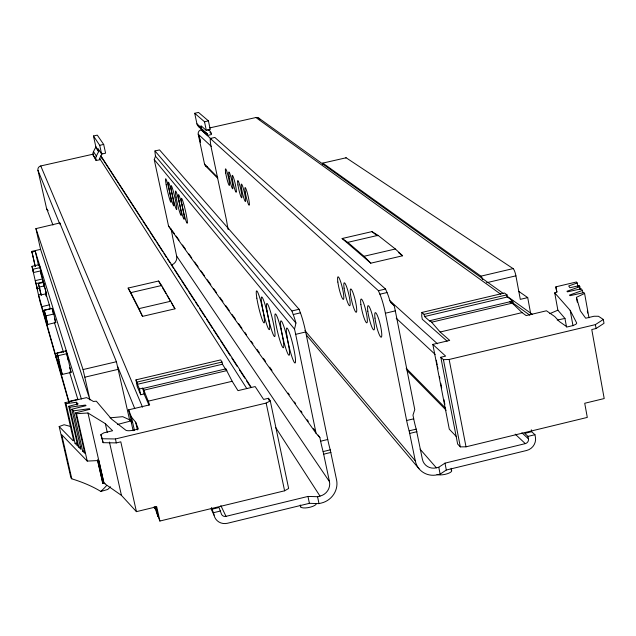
<?xml version="1.0" encoding="UTF-8"?>
<svg xmlns="http://www.w3.org/2000/svg" width="636" height="636" viewBox="0 0 636 636"><rect width="100%" height="100%" fill="white"/><g stroke="black" fill="none" stroke-linecap="round" stroke-linejoin="round"><path stroke-width="0.95" d="M304.914 330.601L415.308 460.869A19.565 18.563 -41.1 0 0 437.727 474.718L440.136 474.138L446.321 470.02L526.6 450.487A11.321 10.685 -44.8 0 0 535.417 437.186L534.956 434.706L531.664 431.717L524.74 433.394L527.999 436.391L528.46 438.872A4.047 3.816 -44.8 0 1 525.312 443.626L444.977 463.151L438.784 467.237L436.375 467.826A12.227 11.599 -41.1 0 1 422.36 459.152L416.214 429.133A20.718 3.363 76.1 0 1 413.702 418.814L412.979 415.149L414.767 409.608L395.322 310.877A20.455 3.347 76.6 0 0 394.169 305.662A25.313 0.803 48.4 0 0 389.955 300.931A20.455 3.323 76.6 0 0 387.03 292.536L385.519 289.022L214.857 137.448L210.301 138.473L210.262 139.809A13.054 1.328 77.3 0 0 211.709 149.937L226.154 218.649A12.823 1.28 77.1 0 1 227.219 224.58L228.181 229.58M513.419 304.604L512.68 300.796L507.377 296.988L506.979 294.826L504.42 292.997L421.891 312.451L421.716 316.084L422.312 319.264L447.116 341.174M60.038 224.277L59.824 222.958L35.926 228.626L40.593 249.368L89.986 399.996L83.062 369.564L35.926 228.467M105.099 483.527L102.77 483.432L103.278 482.152L103.938 483.074L87.967 412.995L76.487 413.702L75.636 412.883L89.962 409.274L89.326 408.678L73.498 410.832L71.836 409.242L86.059 405.665L85.423 405.076L69.729 407.223L68.736 406.277L78.172 403.9L76.392 402.246L66.017 403.669L65.015 402.707L86.552 397.627A511.193 126.023 -16.2 0 1 93.373 401.467L96.322 401.189L111.642 419.18L125.793 430.19A8.244 2.147 -12.8 0 0 134.355 429.984L138.37 429.03L135.667 422.225L131.469 417.097L128.615 409.838L149.643 404.854L143.164 388.413L225.82 368.888L232.18 381.282L237.983 390.647L255.163 386.569L263.63 399.432L268.519 398.271L270.284 400.903L288.641 488.48L284.602 490.801L159.882 521.035L158.126 516.345L156.027 506.876M96.139 160.55L93.063 154.93A5.008 4.961 -27.6 0 1 93.492 151.599L95.694 147.282A1.089 1.081 -27.2 0 0 95.79 146.558L93.468 135.993L97.292 135.134L103.676 144.42L105.592 153.165L101.633 154.055L98.206 148.832L98.675 150.978A1.105 1.097 -27.7 0 1 98.58 151.71L96.338 156.098A5.088 5.04 -28.1 0 0 95.901 159.477L96.139 160.55L100.019 159.676L99.788 158.603A1.105 1.097 -28.1 0 1 99.884 157.871L102.126 153.483M577.878 286.796L577.186 282.972L576.478 281.971L555.888 286.836A488.154 108.621 -7.2 0 0 556.961 291.924L554.719 292.862L570.182 310.368L576.653 322.913A8.157 2.043 -9.7 0 1 570.993 326.053L567.129 326.968L559.33 321.522L554.799 316.593L546.451 310.781L526.171 315.591L522.069 312.61L510.732 301.583L430.206 320.6L440.152 332.016L449.7 340.395L432.822 344.402L445.629 356.112L440.82 357.257L457.642 444.047L460.313 446.87L466.013 446.822L587.298 417.415L584.723 403.264L604.2 398.557L591.774 329.543L596.075 328.518L604.009 323.311L603.326 319.447L598.444 316.267L594.024 316.251L585.7 318.231L580.358 310.837L576.423 297.346L584.587 293.442L583.983 292.592L569.983 295.692L569.562 295.064L582.473 290.453L582.822 292.393M440.82 357.257L443.427 359.666L449.143 359.467L595.375 324.63L603.326 319.447M159.882 521.035L156.71 506.741L136.422 511.646L120.8 441.829L116.309 442.902L103.104 442.664L100.878 434.634L103.906 432.814L112.604 430.747L105.314 423.632L87.967 412.995M100.878 434.634L102.221 438.745L115.426 438.967L266.166 403.057L270.284 400.903M549.79 313.643L557.883 310.185L564.967 318.437L566.525 327.015M110.489 486.786A631.723 84.191 -15.1 0 1 107.675 489.489L100.822 491.445A498.091 143.505 -17 0 0 71.804 478.828L70.922 477.859L59.172 426.549L64.101 424.745A509.269 134.578 -16.5 0 1 70.811 426.589M580.334 289.571L579.809 286.685L566.986 291.248L567.399 291.868L581.296 288.792L582.473 290.453M577.186 282.972L568.703 285.977L569.904 287.734L579.11 285.691L579.809 286.685M117.573 424.458L131.588 420.746L122.748 416.683L110.044 417.828M211.534 507.536L211.899 509.245L219.023 507.52L221.201 513.467A4.102 3.919 -29.6 0 0 226.003 516.345L307.967 496.438L317.571 496.7L320.003 496.112A12.299 11.718 -35.1 0 0 329.48 481.683L323.112 451.584A20.805 2.48 76.3 0 1 320.624 441.201L319.868 437.528L318.135 435.103M211.899 509.245L213.505 512.703L220.66 510.97M527.999 436.391L534.956 434.706M319.868 437.528L316.084 433.315L168.548 226.09L154.914 162.784A13.094 0.986 77.2 0 1 154.262 159.588A16.226 2.234 -73.8 0 1 155.494 156.186A13.094 0.994 77.2 0 1 155.025 152.274L154.977 150.955L159.556 149.921L299.063 309.279L300.415 312.848A20.535 2.52 76.7 0 1 305.685 331.976L327.755 439.492A20.805 2.552 76.3 0 0 330.235 449.859L336.587 479.957A19.676 18.754 -35.1 0 1 321.434 503.028L319.002 503.617L309.398 503.33L227.497 523.261A11.488 10.971 -29.6 0 1 214.046 515.208L211.136 508.919M320.624 441.201L327.755 439.492M415.308 460.869L409.139 430.842A20.726 3.299 76.1 0 1 406.635 420.515L413.702 418.814M323.112 451.584L330.235 449.859M409.139 430.842L416.214 429.133M323.811 454.144L330.943 452.419M409.87 433.386L416.946 431.677M154.421 506.701L158.126 516.345M316.084 433.315L295.676 334.337L305.685 331.976M210.301 138.473L378.404 290.692L379.899 294.206A20.463 3.252 76.6 0 1 385.392 313.214L395.322 310.877M148.959 405.092L144.102 393.938L140.715 394.741L137.217 386.569L135.969 379.867L220.668 359.897L222.004 362.043L222.473 364.229L225.963 369.842L225.82 368.888M135.969 379.867L136.939 382.117L222.004 362.043M421.891 312.451L424.101 314.375L506.979 294.826M136.939 382.117L137.416 384.303L222.473 364.229M424.101 314.375L424.522 316.545L507.377 296.988M69.149 401.396L78.204 399.257M137.416 384.303L139.427 388.962L142.814 388.167L143.339 389.367L143.164 388.413M512.68 300.796L509.404 301.567L510.756 302.545L510.732 301.583M530.607 313.222L527.713 297.6L520.288 299.357L515.915 275.833A6.36 1.407 76.4 0 0 513.101 268.607L346.127 157.784L322.81 163.094A4.579 0.684 77.2 0 0 322.508 164.446M143.943 390.186L226.877 370.589M431.947 322.118L512.735 303.03M148.053 401.205L232.18 381.282M440.152 332.016L522.069 312.61M57.176 352.924L65.985 350.865L66.859 353.656L71.097 372.362L62.256 374.437L59.251 364.07L57.176 352.924L62.256 374.437M41.245 294.285L38.526 294.913L56.413 358.036L55.412 353.624L63.648 351.7M57.995 355.723L66.859 353.656M55.412 353.624L57.288 360.135L59.14 359.698M154.977 150.955L291.892 310.964L299.063 309.279M378.404 290.692L385.519 289.022M291.892 310.964L293.236 314.534L300.415 312.848M379.899 294.206L387.03 292.536M83.062 369.564L116.412 361.733L129.672 420.181M322.81 163.094L480.935 276.159L513.101 268.607M84.93 377.164L118.352 369.301M486.524 282.742L515.915 275.833M128.13 288.068L130.817 292.64L161.655 285.492L174.987 308.81L142.52 316.37L128.13 288.068L158.547 281.025L161.655 285.492M342.112 238.524L347.765 242.356L378.007 235.344L395.361 248.994L402.596 255.775L370.796 263.185L342.112 238.524L371.949 231.615L378.007 235.344M44.186 310.193L45.832 315.861L53.814 314.017L55.753 322.579L47.787 324.432L44.186 310.193L52.057 308.365L53.814 314.017M130.817 292.64L138.958 308.635L170.965 301.186M347.765 242.356L364.007 256.284L395.361 248.994M40.362 269.465L42.525 278.966L35.274 280.635L36.125 283.561L43.423 281.883L44.409 286.232M38.406 283.616L41.157 295.08L38.406 283.616L43.638 282.408L46.404 293.864L45.593 290.787M39.416 287.027L44.687 285.81M36.459 285.826L37.309 288.784L40.044 288.156M41.102 294.913L46.341 293.705M41.897 306.608L49.33 304.89L50.244 308.921L42.811 310.646M35.211 266.357L31.8 251.379L40.593 249.368M31.8 251.379L32.007 252.063L35.282 251.307L81.376 398.979M68.903 402.477L40.076 301.869L31.967 266.325L39.217 264.656L40.871 270.841L33.573 272.518L32.889 270.181M31.967 266.325L32.826 269.267L40.132 267.589M93.468 135.993L99.709 145.31L103.676 144.42M208.425 120.872L198.512 112.429L194.711 113.288L204.506 121.754L208.425 120.872L210.262 129.593L206.334 130.475L200.984 125.713L201.437 127.852A5.072 5.001 -51.2 0 0 203.21 130.722L207.01 133.727A1.105 1.089 -49.9 0 1 207.392 134.347L207.622 135.412L211.462 134.546L211.239 133.481A5.064 4.993 -49.9 0 0 209.467 130.619L208.147 129.45M52.971 225.049L46.555 208.401L37.961 170.337A3.697 3.657 -12.7 0 1 40.768 165.956L93.572 154.071M207.113 166.759A3.657 3.593 -46 0 1 204.514 164.048L198.225 134.236A3.665 3.609 -49.7 0 1 201.032 129.879L202.956 129.442M209.697 127.923L255.91 117.525A3.657 3.593 -55.3 0 1 260.021 119.727M557.2 320.067L564.967 318.437M66.017 403.669L75.056 443.332L76.932 443.085M69.729 407.223L78.824 447.188L80.78 446.925M73.498 410.832L82.648 451.091L84.508 450.852M71.804 478.828L61.708 434.722L87.243 461.084L98.834 460.52L103.938 483.074M518.745 291.36L527.713 297.6M103.811 483.082L121.436 495.372L136.422 511.646M258.629 118.002L503.187 293.427M506.415 295.74L532.245 314.271M255.91 117.525L500.794 294.253M512.878 302.967L529.796 315.178M371.949 231.615L377.307 235.845M398.764 252.762L402.596 255.775M194.711 113.288L196.937 123.821A4.993 4.921 -51.5 0 0 198.686 126.651L200.928 128.424M207.948 129.41L209.467 130.619M424.522 316.545L430.27 321.562L430.206 320.6M209.912 132.304L211.239 133.481M196.937 123.821L201.437 127.852M203.735 130.785L207.01 133.727M207.392 134.347L202.805 130.221L203.027 131.27L207.622 135.412M198.686 126.651L203.21 130.722M201.032 129.879L211.343 139.204M389.582 300.478L437.457 343.79M390.504 302.331L394.169 305.662M521.902 432.806L528.46 438.872M198.225 134.236L211.327 146.407M396.22 318.239L435.167 354.427M515.192 434.134L525.312 443.626M204.514 164.048L217.774 177.476M406.173 368.276L445.621 408.225M364.007 256.284L370.796 263.185M205.635 165.972L217.488 178.016M407.135 370.605L446.178 410.252M59.172 426.549L73.061 440.716A3.856 0.588 74.8 0 0 73.053 437.926L65.015 402.707M75.056 443.332L77.815 446.154L68.736 406.277M78.824 447.188L80.963 449.366L71.836 409.242M82.648 451.091L84.819 453.309L75.636 412.883M456.505 436.725L449.294 429.181L432.822 344.402M168.548 226.09L174.447 233.674M420.07 449.143L436.375 467.826M306.449 335.124L419.013 468.74M155.494 156.186L295.923 323.024A25.376 5.446 -74.4 0 1 294.508 329.098A20.543 2.425 76.7 0 1 295.676 334.337M154.262 159.588L294.508 329.098M153.753 507.13L154.842 508.625M176.172 236.099L179.058 240.146M182.524 245.003L185.41 249.05M188.868 253.899L191.754 257.946M194.64 261.992L198.106 266.842M200.992 270.888L204.45 275.738M207.336 279.784L210.802 284.642M213.688 288.68L216.574 292.727M220.032 297.584L222.918 301.631M225.804 305.67L229.27 310.527M232.156 314.574L235.614 319.423M238.5 323.47L241.966 328.319M244.844 332.366L246.577 334.79M251.196 341.262L252.929 343.694M256.968 349.355L259.273 352.59M263.312 358.251L265.625 361.487M269.664 367.155L271.97 370.39M288.132 393.04L289.285 394.654M294.476 401.936L295.629 403.558M300.828 410.832L301.981 412.454M307.172 419.736L308.325 421.35M313.524 428.632L314.677 430.246M170.981 228.825L171.489 231.186A12.855 0.962 77.1 0 1 172.634 237.125L176.641 256.062L329.48 481.683M95.79 146.558L98.675 150.978M95.694 147.282L98.58 151.71M100.949 155.947L251.307 387.411M100.83 156.178L141.812 219.364M142.893 221.026L148.824 230.168M149.905 231.83L155.836 240.98M156.909 242.642L162.848 251.784M163.921 253.446L166.616 257.604M167.697 259.273L169.852 262.596M170.933 264.258L173.628 268.416M174.709 270.077L180.64 279.22M181.721 280.889L187.652 290.032M188.733 291.693L194.664 300.844M195.737 302.505L198.44 306.663M199.513 308.325L205.444 317.467M206.525 319.129L212.456 328.279M213.537 329.941L219.468 339.083M220.549 340.745L230.256 355.715M231.87 358.211L237.268 366.519M239.422 369.85L244.812 378.166M246.434 380.654L250.743 387.308M275.817 427.758L320.003 496.112M99.661 158.444L246.816 388.588M93.492 151.599L96.338 156.098M93.063 154.93L95.901 159.477M158.547 281.025L161.536 286.073M162.53 287.758L166.02 293.649M167.014 295.335L170.504 301.226M171.497 302.911L174.987 308.81M59.824 222.958L116.412 361.733M101.45 157.553L101.657 158.118M220.859 505.628L226.003 516.345M138.958 308.635L142.52 316.37M40.768 165.956L142.536 407.167M37.961 170.337L59.657 223.721M117.612 366.4L134.768 408.63M128.615 409.838L131.859 422.813M40.386 269.29L40.871 270.841M40.998 273.106L41.507 274.728L40.465 270.149M40.99 274.211L43.423 281.883M54.489 318.469L55.753 322.579M69.65 367.672L71.097 372.362M44.377 286.367L43.701 284.157L44.321 286.884M45.768 293.244L49.33 304.89M45.649 293.848L46.452 296.503L45.8 293.601M54.283 322.134L63.497 352.328M69.523 372.068L77.854 399.376M69.165 402.445L57.288 360.135M44.989 288.267L45.307 289.587M44.655 286.844L43.971 283.879M39.424 265.578L40.044 268.32M42.509 279.132L43.82 284.92M35.282 251.307L38.581 265.808M32.007 252.063L35.306 266.564M45.832 315.861L47.787 324.432M32.826 269.267L33.573 272.518M36.125 283.561L37.309 288.784M97.61 460.162L102.825 483.193M97.435 459.86L102.762 483.392M65.985 350.865L68.068 360.048M76.392 402.246L77.051 405.148M76.487 413.702L87.243 461.084M52.057 308.365L53.337 314.001M115.426 438.967L116.309 442.902M105.314 423.632L107.269 432.353M109.448 442.052L121.436 495.372M102.221 438.745L103.104 442.664M142.814 388.167L144.102 393.938M139.427 388.962L140.715 394.741M131.469 417.097L134.466 430.556M130.778 420.07L133.139 430.707M155.661 506.964L157.768 516.432M135.667 422.225L137.368 429.904M99.709 145.31L101.633 154.055M213.505 512.703L214.046 515.208M266.166 403.057L284.602 490.801M204.506 121.754L206.334 130.475M300.248 505.008L300.645 506.908M268.519 398.271L268.925 400.211M317.571 496.7L319.002 503.617M307.967 496.438L309.398 503.33M385.392 313.214L406.635 420.515M436.288 360.191L437.218 364.992M437.592 366.916L437.966 368.84M439.46 376.52L439.834 378.444M440.764 383.246L441.702 388.047M443.936 399.583L444.874 404.385M451.155 468.295L451.528 470.195M444.977 463.151L446.321 470.02M438.784 467.237L440.136 474.138M449.143 359.467L466.013 446.822M443.427 359.666L460.313 446.87M531.298 429.777L531.664 431.717M555.888 286.836L556.842 292.067M554.719 292.862L557.883 310.185M579.11 285.691L579.801 289.539M576.423 297.346L577.289 302.14M570.182 310.368L572.996 325.839M595.375 324.63L596.075 328.518M584.587 293.442L588.976 317.817M587.322 311.091L587.672 313.039M316.418 503.481A8.101 2.512 -11.7 0 1 308.007 507.655A8.101 2.512 -11.7 0 1 300.605 506.113M293.236 314.534A20.543 2.449 76.7 0 1 295.923 323.024M176.641 256.062A7.735 7.568 -33 0 1 171.879 264.846M106.673 485.451A620.935 82.704 -15.2 0 1 100.822 491.445M48.169 210.675A3.689 3.633 -16.1 0 1 47.708 210.333M47.31 209.928A3.689 3.633 -16.1 0 1 46.555 208.401M451.131 469.885A8.077 2.48 -10.5 0 1 447.426 473.717A8.077 2.48 -10.5 0 1 437.019 474.528M480.935 276.159A6.368 1.312 76.5 0 1 482.7 279.601M345.825 157.998A4.571 0.731 77.2 0 1 346.127 157.784M198.996 135.587L200.563 142.273L198.996 135.587M181.968 204.49A12.823 1.065 77.1 0 0 187.175 223.26A12.823 1.065 77.1 0 0 183.868 204.538A12.823 1.065 77.1 0 0 181.968 204.49M168.898 188.129A12.187 0.962 77.1 0 0 173.787 205.889A12.187 0.962 77.1 0 0 170.575 188.01A12.187 0.962 77.1 0 0 168.898 188.129M171.656 191.579A12.322 0.986 77.1 0 0 176.609 209.554A12.322 0.986 77.1 0 0 173.382 191.492A12.322 0.986 77.1 0 0 171.656 191.579M166.195 184.75A12.06 0.938 77.2 0 0 171.02 202.304A12.06 0.938 77.2 0 0 167.832 184.599A12.06 0.938 77.2 0 0 166.195 184.75M256.841 298.181A16.48 1.757 76.8 0 0 263.988 322.897A16.48 1.757 76.8 0 0 260.267 299.524A16.48 1.757 76.8 0 0 256.841 298.181M261.881 304.485A16.727 1.805 76.8 0 0 269.171 329.615A16.727 1.805 76.8 0 0 265.435 305.94A16.727 1.805 76.8 0 0 261.881 304.485M178.986 200.753A12.68 1.041 77.1 0 0 184.114 219.293A12.68 1.041 77.1 0 0 180.831 200.761A12.68 1.041 77.1 0 0 178.986 200.753M267.08 310.988A16.981 1.86 76.8 0 0 274.506 336.539A16.981 1.86 76.8 0 0 270.745 312.546A16.981 1.86 76.8 0 0 267.08 310.988M281.088 328.518A17.673 2.019 76.7 0 0 288.911 355.222A17.673 2.019 76.7 0 0 285.111 330.402A17.673 2.019 76.7 0 0 281.088 328.518M275.475 321.49A17.395 1.956 76.7 0 0 283.139 347.733A17.395 1.956 76.7 0 0 279.355 323.247A17.395 1.956 76.7 0 0 275.475 321.49M286.884 335.768A17.959 2.083 76.7 0 0 294.865 362.949A17.959 2.083 76.7 0 0 291.05 337.788A17.959 2.083 76.7 0 0 286.884 335.768M176.069 197.096A12.537 1.018 77.1 0 0 181.125 215.421A12.537 1.018 77.1 0 0 177.865 197.073A12.537 1.018 77.1 0 0 176.069 197.096M229.071 176.315A8.602 0.914 77.2 0 0 232.704 188.797A8.602 0.914 77.2 0 0 230.653 176.116A8.602 0.914 77.2 0 0 229.071 176.315M225.732 173.064A8.514 0.898 77.2 0 0 229.318 185.41A8.514 0.898 77.2 0 0 227.275 172.849A8.514 0.898 77.2 0 0 225.732 173.064M232.482 179.63A8.697 0.938 77.2 0 0 236.171 192.263A8.697 0.938 77.2 0 0 234.104 179.455A8.697 0.938 77.2 0 0 232.482 179.63M374.986 318.159A12.664 1.98 76.5 0 0 381.012 337.207A12.664 1.98 76.5 0 0 378.77 319.336A12.664 1.98 76.5 0 0 374.986 318.159M367.823 311.203A12.466 1.916 76.6 0 0 373.73 329.917A12.466 1.916 76.6 0 0 371.48 312.284A12.466 1.916 76.6 0 0 367.823 311.203M360.882 304.453A12.267 1.86 76.6 0 0 366.662 322.85A12.267 1.86 76.6 0 0 364.412 305.455A12.267 1.86 76.6 0 0 360.882 304.453M344.084 288.124A11.798 1.717 76.7 0 0 349.569 305.741A11.798 1.717 76.7 0 0 347.32 288.927A11.798 1.717 76.7 0 0 344.084 288.124M350.5 294.365A11.973 1.773 76.7 0 0 356.104 312.276A11.973 1.773 76.7 0 0 353.855 295.239A11.973 1.773 76.7 0 0 350.5 294.365M337.851 282.066A11.623 1.67 76.7 0 0 343.225 299.397A11.623 1.67 76.7 0 0 340.983 282.797A11.623 1.67 76.7 0 0 337.851 282.066M237.944 184.941A8.848 0.97 77.2 0 0 241.712 197.812A8.848 0.97 77.2 0 0 239.629 184.798A8.848 0.97 77.2 0 0 237.944 184.941M241.553 188.447A8.952 0.994 77.1 0 0 245.377 201.477A8.952 0.994 77.1 0 0 243.286 188.336A8.952 0.994 77.1 0 0 241.553 188.447M245.25 192.04A9.047 1.01 77.1 0 0 249.129 205.229A9.047 1.01 77.1 0 0 247.022 191.945A9.047 1.01 77.1 0 0 245.25 192.04"/></g></svg>
